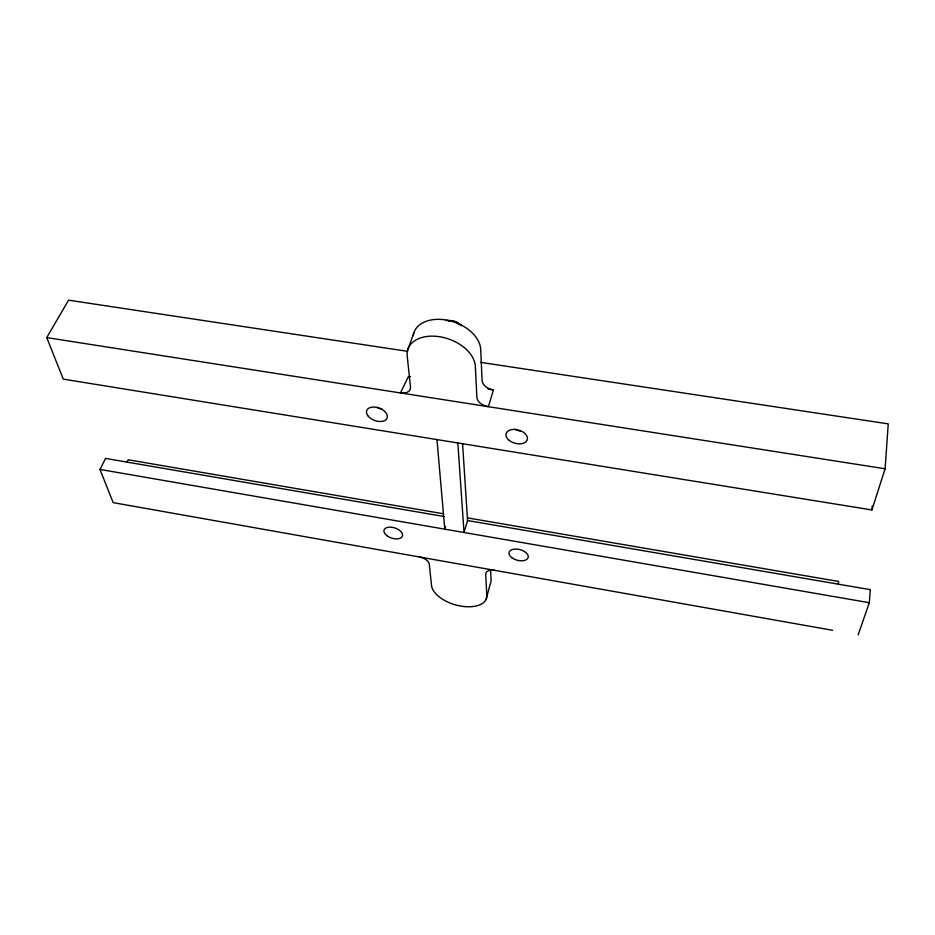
<?xml version="1.0" encoding="UTF-8"?>
<svg xmlns="http://www.w3.org/2000/svg" width="935" height="935" viewBox="0 0 935 935"><rect width="100%" height="100%" fill="white"/><g stroke="black" fill="none" stroke-linecap="round" stroke-linejoin="round"><path stroke-width="1.4" d="M407.683 351.35L68.571 300.17L46.75 337.593L63.288 379.131L871.946 509.961L885.094 468.774L888.25 423.882L480.66 362.371M858.166 634.83L869.316 602.713L870.286 589.658L467.558 520.55L462.568 443.669M871.946 509.961L872.262 505.917M838.321 584.223L838.578 581.441L467.57 517.896M486.048 599.417L490.302 583.908A28.249 15.159 16.2 0 0 491.05 580.004L490.606 569.964M467.558 520.55L464.017 532.494L457.834 442.956M413.247 335.642A34.864 23.048 19.1 0 1 447.83 320.319A34.864 23.048 19.1 0 1 480.695 349.421L482.098 380.685A11.372 7.386 17 0 0 493.446 389.942L488.362 406.69A11.489 7.34 17 0 1 476.885 397.422L475.331 366.298A35.214 22.919 19.1 0 0 439.356 336.693A35.214 22.919 19.1 0 0 407.204 355.978L410.512 387.102A11.384 7.153 20 0 1 400.425 392.934L408.373 376.676A11.267 7.199 20.1 0 0 410.36 376.571M445.598 526.522L444.791 529.163L436.961 439.59M407.707 349.924L413.738 333.269M126.95 462.264L128.189 459.775L443.12 513.712M832.606 630.295L113.182 502.644L99.975 469.428L105.597 458.43L444.137 516.529M487.941 389.1L493.446 389.942M46.75 337.593L885.094 468.774M99.975 469.428L869.316 602.713M419.301 556.956A9.654 5.178 17.4 0 1 429.258 564.132L431.538 585.555A28.482 15.018 16.3 0 0 460.371 605.997A28.482 15.018 16.3 0 0 486.796 595.548L485.721 574.183A9.759 5.271 15.5 0 1 494.989 570.385M382.286 409.156A10.764 6.627 20.3 0 1 377.039 407.403M520.304 431.093A10.928 6.884 15.6 0 1 514.975 429.317M448.262 320.869A8.625 5.785 19.2 0 1 459.856 324.772M446.17 320.46A16.152 10.788 19.2 0 1 461.598 325.649M368.355 416.332A10.846 6.592 20.2 0 0 386.342 419.277A10.846 6.592 20.2 0 0 375.987 407.251A10.846 6.592 20.2 0 0 368.355 416.332M509.108 440.327A11.01 6.849 15.7 0 0 527.095 440.14A11.01 6.849 15.7 0 0 513.853 429.375A11.01 6.849 15.7 0 0 509.108 440.327M387.16 535.837A9.701 5.318 18.3 0 0 402.447 536.082A9.701 5.318 18.3 0 0 390.117 527.13A9.701 5.318 18.3 0 0 387.16 535.837M511.842 557.704A9.864 5.481 14.9 0 0 527.948 558.055A9.864 5.481 14.9 0 0 516.097 549.067A9.864 5.481 14.9 0 0 511.842 557.704"/></g></svg>
